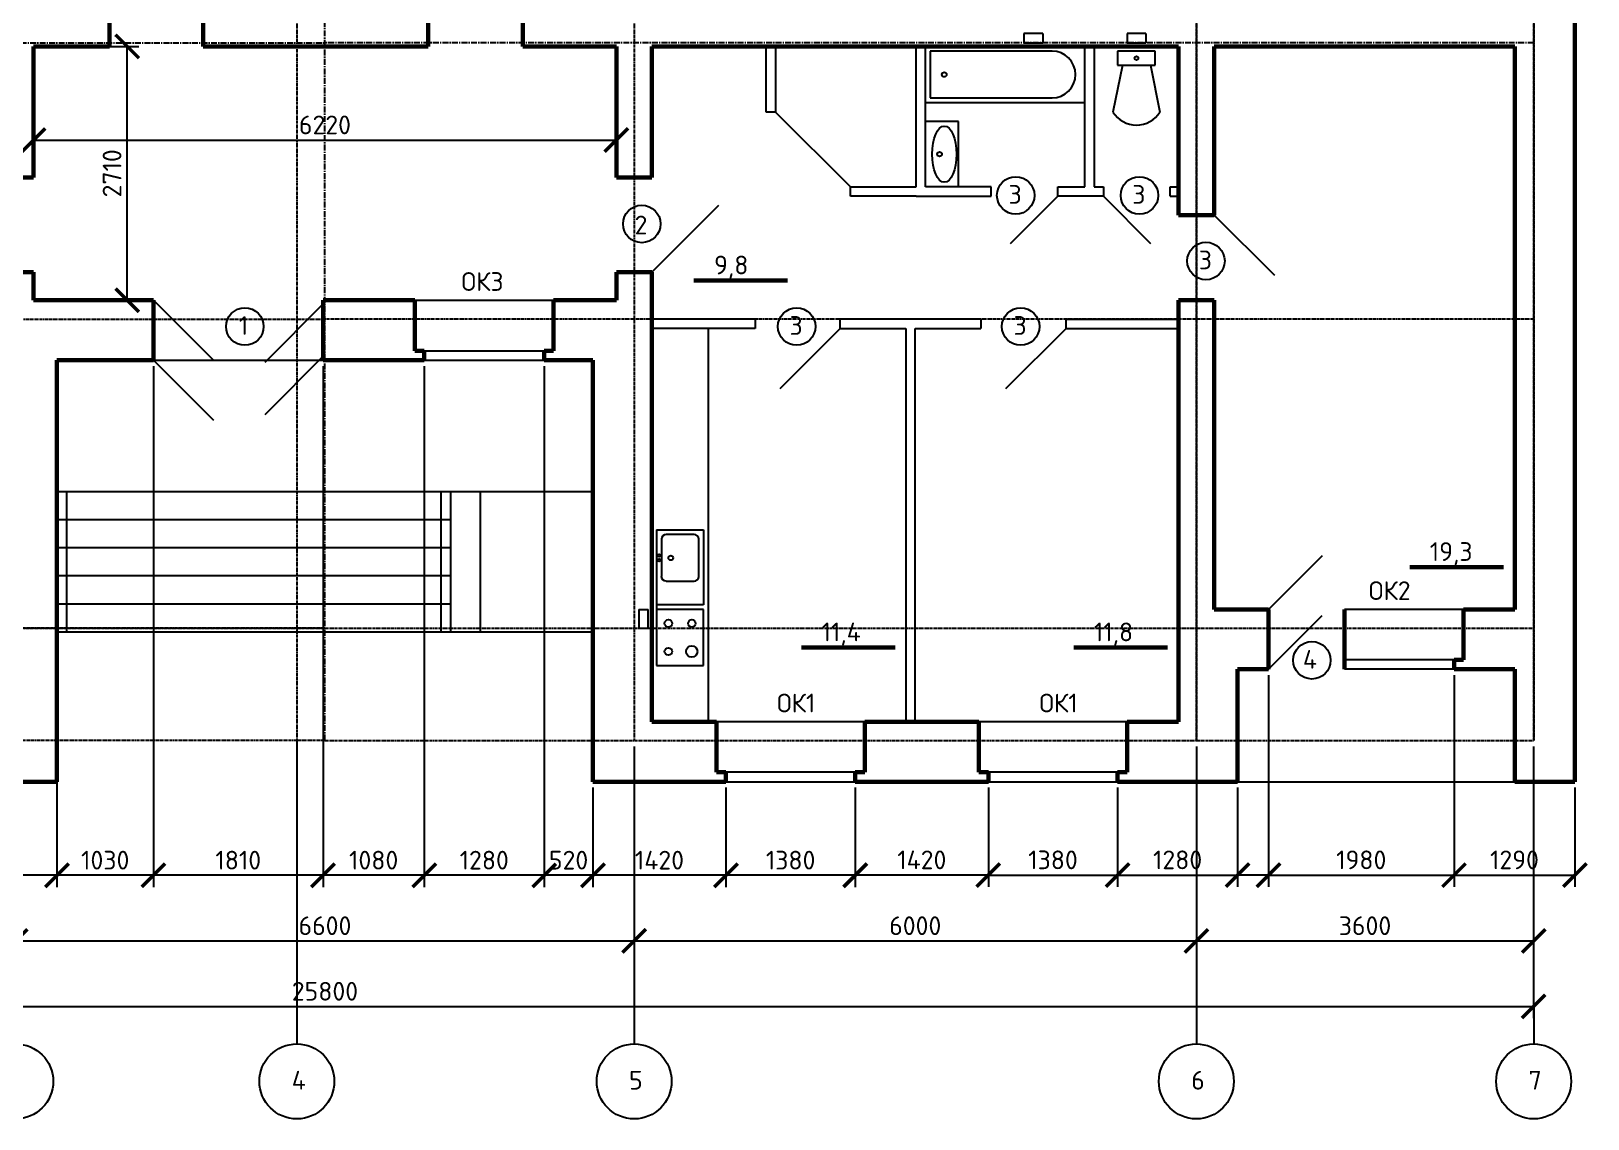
# Model space of a CAD drawing. Header units: millimetres. Extents: x -273369 to 399464, y -35443 to 194245.
# Drawn here: x 10514 to 27128, y 24613 to 36226 of the extents above; entities that cross this region are included whole.
import ezdxf

# ---------------------------------------------------------------- set-up
doc = ezdxf.new("R2010")
doc.units = ezdxf.units.MM
doc.linetypes.add('осевая', pattern=[50.8, 31.75, -6.35, 6.35, -6.35])
doc.linetypes.add('осеваяX2', pattern=[101.6, 63.5, -12.7, 12.7, -12.7])
doc.styles.add('Курс2', font='isocpeur.ttf', dxfattribs={"height": 2.5})
doc.dimstyles.new('Линейный', dxfattribs={"dimscale": 0, "dimtxt": 2, "dimasz": 2.5, "dimexe": 1.25, "dimexo": 0.625, "dimtad": 1, "dimtxsty": 'Курс2', "dimblk": 'ARCHTICK', "dimcen": 2.5, "dimadec": 0, "dimazin": 0, "dimtfac": 1, "dimtmove": 0, "dimatfit": 3, "dimldrblk": 'ARCHTICK', "dimfxl": 1, "dimarcsym": 0})

# ---------------------------------------------------------------- blocks, each defined once
blk = doc.blocks.new('_ArchTick')
at = {"color": 0, "linetype": 'ByBlock', "lineweight": 60, "const_width": 0.15}
blk.add_lwpolyline([(-0.5, -0.5), (0.5, 0.5)], dxfattribs=at)
blk = doc.blocks.new('*D80')
at = {"color": 0, "lineweight": -2, "transparency": 16777216}
for p, q in [((10603, 36063), (11665, 36063)), ((11540, 33353), (11540, 36063)), ((10603, 33353), (11665, 33353))]:
    blk.add_line(p, q, dxfattribs=at)
at = {"layer": 'Defpoints', "color": 0, "transparency": 16777216}
for p in [(10540, 36063), (11540, 36063), (10540, 33353)]:
    blk.add_point(p, dxfattribs=at)
at = {"color": 0, "lineweight": -2, "transparency": 16777216, "xscale": 250, "yscale": 250, "zscale": 250}
for p, rotation in [((11540, 36063), 90), ((11540, 33353), 270)]:
    blk.add_blockref('_ArchTick', p, dxfattribs=dict(at, rotation=rotation))
at = {"color": 0, "transparency": 16777216, "insert": (11378, 34708), "char_height": 200, "attachment_point": 5, "rotation": 90, "style": 'Курс2'}
blk.add_mtext('2710', dxfattribs=at)
blk = doc.blocks.new('*D84')
at = {"color": 0, "lineweight": -2, "transparency": 16777216}
for p, q in [((19310, 28150), (19310, 27090)), ((20730, 28150), (20730, 27090)), ((20730, 27215), (19310, 27215))]:
    blk.add_line(p, q, dxfattribs=at)
at = {"layer": 'Defpoints', "color": 0, "transparency": 16777216}
for p in [(19310, 28213), (20730, 28213), (19310, 27215)]:
    blk.add_point(p, dxfattribs=at)
at = {"color": 0, "lineweight": -2, "transparency": 16777216, "xscale": 250, "yscale": 250, "zscale": 250, "rotation": 180}
blk.add_blockref('_ArchTick', (19310, 27215), dxfattribs=at)
at = {"color": 0, "lineweight": -2, "transparency": 16777216, "xscale": 250, "yscale": 250, "zscale": 250}
blk.add_blockref('_ArchTick', (20730, 27215), dxfattribs=at)
at = {"color": 0, "transparency": 16777216, "insert": (20020, 27378), "char_height": 200, "attachment_point": 5, "style": 'Курс2'}
blk.add_mtext('1420', dxfattribs=at)
blk = doc.blocks.new('*D85')
at = {"color": 0, "lineweight": -2, "transparency": 16777216}
for p, q in [((20730, 28150), (20730, 27090)), ((22110, 28150), (22110, 27090)), ((20730, 27215), (22110, 27215))]:
    blk.add_line(p, q, dxfattribs=at)
at = {"layer": 'Defpoints', "color": 0, "transparency": 16777216}
for p in [(20730, 28213), (22110, 28213), (22110, 27215)]:
    blk.add_point(p, dxfattribs=at)
at = {"color": 0, "lineweight": -2, "transparency": 16777216, "xscale": 250, "yscale": 250, "zscale": 250, "rotation": 180}
blk.add_blockref('_ArchTick', (20730, 27215), dxfattribs=at)
at = {"color": 0, "lineweight": -2, "transparency": 16777216, "xscale": 250, "yscale": 250, "zscale": 250}
blk.add_blockref('_ArchTick', (22110, 27215), dxfattribs=at)
at = {"color": 0, "transparency": 16777216, "insert": (21420, 27378), "char_height": 200, "attachment_point": 5, "style": 'Курс2'}
blk.add_mtext('1380', dxfattribs=at)
blk = doc.blocks.new('*D86')
at = {"color": 0, "lineweight": -2, "transparency": 16777216}
for p, q in [((22110, 28150), (22110, 27090)), ((23390, 28150), (23390, 27090)), ((22110, 27215), (23390, 27215))]:
    blk.add_line(p, q, dxfattribs=at)
at = {"layer": 'Defpoints', "color": 0, "transparency": 16777216}
for p in [(22110, 28213), (23390, 28213), (23390, 27215)]:
    blk.add_point(p, dxfattribs=at)
at = {"color": 0, "lineweight": -2, "transparency": 16777216, "xscale": 250, "yscale": 250, "zscale": 250, "rotation": 180}
blk.add_blockref('_ArchTick', (22110, 27215), dxfattribs=at)
at = {"color": 0, "lineweight": -2, "transparency": 16777216, "xscale": 250, "yscale": 250, "zscale": 250}
blk.add_blockref('_ArchTick', (23390, 27215), dxfattribs=at)
at = {"color": 0, "transparency": 16777216, "insert": (22750, 27378), "char_height": 200, "attachment_point": 5, "style": 'Курс2'}
blk.add_mtext('1280', dxfattribs=at)
blk = doc.blocks.new('*D87')
at = {"color": 0, "lineweight": -2, "transparency": 16777216}
for p, q in [((23720, 29350), (23720, 27090)), ((25700, 29350), (25700, 27090)), ((23720, 27215), (25700, 27215))]:
    blk.add_line(p, q, dxfattribs=at)
at = {"layer": 'Defpoints', "color": 0, "transparency": 16777216}
for p in [(23720, 29413), (25700, 29413), (25700, 27215)]:
    blk.add_point(p, dxfattribs=at)
at = {"color": 0, "lineweight": -2, "transparency": 16777216, "xscale": 250, "yscale": 250, "zscale": 250, "rotation": 180}
blk.add_blockref('_ArchTick', (23720, 27215), dxfattribs=at)
at = {"color": 0, "lineweight": -2, "transparency": 16777216, "xscale": 250, "yscale": 250, "zscale": 250}
blk.add_blockref('_ArchTick', (25700, 27215), dxfattribs=at)
at = {"color": 0, "transparency": 16777216, "insert": (24710, 27378), "char_height": 200, "attachment_point": 5, "style": 'Курс2'}
blk.add_mtext('1980', dxfattribs=at)
blk = doc.blocks.new('*D88')
at = {"color": 0, "lineweight": -2, "transparency": 16777216}
for p, q in [((25700, 29350), (25700, 27090)), ((26990, 28150), (26990, 27090)), ((25700, 27215), (26990, 27215))]:
    blk.add_line(p, q, dxfattribs=at)
at = {"layer": 'Defpoints', "color": 0, "transparency": 16777216}
for p in [(25700, 29413), (26990, 28213), (26990, 27215)]:
    blk.add_point(p, dxfattribs=at)
at = {"color": 0, "lineweight": -2, "transparency": 16777216, "xscale": 250, "yscale": 250, "zscale": 250, "rotation": 180}
blk.add_blockref('_ArchTick', (25700, 27215), dxfattribs=at)
at = {"color": 0, "lineweight": -2, "transparency": 16777216, "xscale": 250, "yscale": 250, "zscale": 250}
blk.add_blockref('_ArchTick', (26990, 27215), dxfattribs=at)
at = {"color": 0, "transparency": 16777216, "insert": (26345, 27378), "char_height": 200, "attachment_point": 5, "style": 'Курс2'}
blk.add_mtext('1290', dxfattribs=at)
blk = doc.blocks.new('*D89')
at = {"color": 0, "lineweight": -2, "transparency": 16777216}
for p, q in [((17930, 28150), (17930, 27088)), ((19310, 28150), (19310, 27088)), ((19310, 27213), (17930, 27213))]:
    blk.add_line(p, q, dxfattribs=at)
at = {"layer": 'Defpoints', "color": 0, "transparency": 16777216}
for p in [(17930, 28213), (19310, 28213), (17930, 27213)]:
    blk.add_point(p, dxfattribs=at)
at = {"color": 0, "lineweight": -2, "transparency": 16777216, "xscale": 250, "yscale": 250, "zscale": 250, "rotation": 180}
blk.add_blockref('_ArchTick', (17930, 27213), dxfattribs=at)
at = {"color": 0, "lineweight": -2, "transparency": 16777216, "xscale": 250, "yscale": 250, "zscale": 250}
blk.add_blockref('_ArchTick', (19310, 27213), dxfattribs=at)
at = {"color": 0, "transparency": 16777216, "insert": (18620, 27375), "char_height": 200, "attachment_point": 5, "style": 'Курс2'}
blk.add_mtext('1380', dxfattribs=at)
blk = doc.blocks.new('*D90')
at = {"color": 0, "lineweight": -2, "transparency": 16777216}
for p, q in [((16510, 28150), (16510, 27088)), ((17930, 28150), (17930, 27088)), ((17930, 27213), (16510, 27213))]:
    blk.add_line(p, q, dxfattribs=at)
at = {"layer": 'Defpoints', "color": 0, "transparency": 16777216}
for p in [(16510, 28213), (17930, 28213), (16510, 27213)]:
    blk.add_point(p, dxfattribs=at)
at = {"color": 0, "lineweight": -2, "transparency": 16777216, "xscale": 250, "yscale": 250, "zscale": 250, "rotation": 180}
blk.add_blockref('_ArchTick', (16510, 27213), dxfattribs=at)
at = {"color": 0, "lineweight": -2, "transparency": 16777216, "xscale": 250, "yscale": 250, "zscale": 250}
blk.add_blockref('_ArchTick', (17930, 27213), dxfattribs=at)
at = {"color": 0, "transparency": 16777216, "insert": (17220, 27375), "char_height": 200, "attachment_point": 5, "style": 'Курс2'}
blk.add_mtext('1420', dxfattribs=at)
blk = doc.blocks.new('*D91')
at = {"color": 0, "lineweight": -2, "transparency": 16777216}
for p, q in [((15990, 32650), (15990, 27088)), ((16510, 28150), (16510, 27088)), ((16510, 27213), (15990, 27213))]:
    blk.add_line(p, q, dxfattribs=at)
at = {"layer": 'Defpoints', "color": 0, "transparency": 16777216}
for p in [(15990, 32713), (16510, 28213), (15990, 27213)]:
    blk.add_point(p, dxfattribs=at)
at = {"color": 0, "lineweight": -2, "transparency": 16777216, "xscale": 250, "yscale": 250, "zscale": 250, "rotation": 180}
blk.add_blockref('_ArchTick', (15990, 27213), dxfattribs=at)
at = {"color": 0, "lineweight": -2, "transparency": 16777216, "xscale": 250, "yscale": 250, "zscale": 250}
blk.add_blockref('_ArchTick', (16510, 27213), dxfattribs=at)
at = {"color": 0, "transparency": 16777216, "insert": (16250, 27375), "char_height": 200, "attachment_point": 5, "style": 'Курс2'}
blk.add_mtext('520', dxfattribs=at)
blk = doc.blocks.new('*D92')
at = {"color": 0, "lineweight": -2, "transparency": 16777216}
for p, q in [((14710, 32650), (14710, 27088)), ((15990, 32650), (15990, 27088)), ((15990, 27213), (14710, 27213))]:
    blk.add_line(p, q, dxfattribs=at)
at = {"layer": 'Defpoints', "color": 0, "transparency": 16777216}
for p in [(14710, 32713), (15990, 32713), (14710, 27213)]:
    blk.add_point(p, dxfattribs=at)
at = {"color": 0, "lineweight": -2, "transparency": 16777216, "xscale": 250, "yscale": 250, "zscale": 250, "rotation": 180}
blk.add_blockref('_ArchTick', (14710, 27213), dxfattribs=at)
at = {"color": 0, "lineweight": -2, "transparency": 16777216, "xscale": 250, "yscale": 250, "zscale": 250}
blk.add_blockref('_ArchTick', (15990, 27213), dxfattribs=at)
at = {"color": 0, "transparency": 16777216, "insert": (15350, 27375), "char_height": 200, "attachment_point": 5, "style": 'Курс2'}
blk.add_mtext('1280', dxfattribs=at)
blk = doc.blocks.new('*D93')
at = {"color": 0, "lineweight": -2, "transparency": 16777216}
for p, q in [((13630, 32650), (13630, 27088)), ((14710, 32650), (14710, 27088)), ((14710, 27213), (13630, 27213))]:
    blk.add_line(p, q, dxfattribs=at)
at = {"layer": 'Defpoints', "color": 0, "transparency": 16777216}
for p in [(13630, 32713), (14710, 32713), (13630, 27213)]:
    blk.add_point(p, dxfattribs=at)
at = {"color": 0, "lineweight": -2, "transparency": 16777216, "xscale": 250, "yscale": 250, "zscale": 250, "rotation": 180}
blk.add_blockref('_ArchTick', (13630, 27213), dxfattribs=at)
at = {"color": 0, "lineweight": -2, "transparency": 16777216, "xscale": 250, "yscale": 250, "zscale": 250}
blk.add_blockref('_ArchTick', (14710, 27213), dxfattribs=at)
at = {"color": 0, "transparency": 16777216, "insert": (14170, 27375), "char_height": 200, "attachment_point": 5, "style": 'Курс2'}
blk.add_mtext('1080', dxfattribs=at)
blk = doc.blocks.new('*D94')
at = {"color": 0, "lineweight": -2, "transparency": 16777216}
for p, q in [((11820, 32650), (11820, 27088)), ((13630, 32650), (13630, 27088)), ((13630, 27213), (11820, 27213))]:
    blk.add_line(p, q, dxfattribs=at)
at = {"layer": 'Defpoints', "color": 0, "transparency": 16777216}
for p in [(11820, 32713), (13630, 32713), (11820, 27213)]:
    blk.add_point(p, dxfattribs=at)
at = {"color": 0, "lineweight": -2, "transparency": 16777216, "xscale": 250, "yscale": 250, "zscale": 250, "rotation": 180}
blk.add_blockref('_ArchTick', (11820, 27213), dxfattribs=at)
at = {"color": 0, "lineweight": -2, "transparency": 16777216, "xscale": 250, "yscale": 250, "zscale": 250}
blk.add_blockref('_ArchTick', (13630, 27213), dxfattribs=at)
at = {"color": 0, "transparency": 16777216, "insert": (12725, 27375), "char_height": 200, "attachment_point": 5, "style": 'Курс2'}
blk.add_mtext('1810', dxfattribs=at)
blk = doc.blocks.new('*D95')
at = {"color": 0, "lineweight": -2, "transparency": 16777216}
for p, q in [((10790, 32650), (10790, 27088)), ((11820, 32650), (11820, 27088)), ((11820, 27213), (10790, 27213))]:
    blk.add_line(p, q, dxfattribs=at)
at = {"layer": 'Defpoints', "color": 0, "transparency": 16777216}
for p in [(10790, 32713), (11820, 32713), (10790, 27213)]:
    blk.add_point(p, dxfattribs=at)
at = {"color": 0, "lineweight": -2, "transparency": 16777216, "xscale": 250, "yscale": 250, "zscale": 250, "rotation": 180}
blk.add_blockref('_ArchTick', (10790, 27213), dxfattribs=at)
at = {"color": 0, "lineweight": -2, "transparency": 16777216, "xscale": 250, "yscale": 250, "zscale": 250}
blk.add_blockref('_ArchTick', (11820, 27213), dxfattribs=at)
at = {"color": 0, "transparency": 16777216, "insert": (11305, 27375), "char_height": 200, "attachment_point": 5, "style": 'Курс2'}
blk.add_mtext('1030', dxfattribs=at)
blk = doc.blocks.new('*D96')
at = {"color": 0, "lineweight": -2, "transparency": 16777216}
for p, q in [((10790, 32650), (10790, 27088)), ((9370, 28150), (9370, 27088)), ((10790, 27213), (9370, 27213))]:
    blk.add_line(p, q, dxfattribs=at)
at = {"layer": 'Defpoints', "color": 0, "transparency": 16777216}
for p in [(10790, 32713), (9370, 28213), (9370, 27213)]:
    blk.add_point(p, dxfattribs=at)
at = {"color": 0, "lineweight": -2, "transparency": 16777216, "xscale": 250, "yscale": 250, "zscale": 250, "rotation": 180}
blk.add_blockref('_ArchTick', (9370, 27213), dxfattribs=at)
at = {"color": 0, "lineweight": -2, "transparency": 16777216, "xscale": 250, "yscale": 250, "zscale": 250}
blk.add_blockref('_ArchTick', (10790, 27213), dxfattribs=at)
at = {"color": 0, "transparency": 16777216, "insert": (10080, 27375), "char_height": 200, "attachment_point": 5, "style": 'Курс2'}
blk.add_mtext('1420', dxfattribs=at)
blk = doc.blocks.new('*D105')
at = {"color": 0, "lineweight": -2, "transparency": 16777216}
for p, q in [((10350, 28590), (10350, 26388)), ((16950, 28590), (16950, 26388)), ((10350, 26513), (16950, 26513))]:
    blk.add_line(p, q, dxfattribs=at)
at = {"layer": 'Defpoints', "color": 0, "transparency": 16777216}
for p in [(10350, 28653), (16950, 28653), (16950, 26513)]:
    blk.add_point(p, dxfattribs=at)
at = {"color": 0, "lineweight": -2, "transparency": 16777216, "xscale": 250, "yscale": 250, "zscale": 250, "rotation": 180}
blk.add_blockref('_ArchTick', (10350, 26513), dxfattribs=at)
at = {"color": 0, "lineweight": -2, "transparency": 16777216, "xscale": 250, "yscale": 250, "zscale": 250}
blk.add_blockref('_ArchTick', (16950, 26513), dxfattribs=at)
at = {"color": 0, "transparency": 16777216, "insert": (13650, 26675), "char_height": 200, "attachment_point": 5, "style": 'Курс2'}
blk.add_mtext('6600', dxfattribs=at)
blk = doc.blocks.new('*D106')
at = {"color": 0, "lineweight": -2, "transparency": 16777216}
for p, q in [((16950, 28590), (16950, 26388)), ((22950, 28590), (22950, 26388)), ((16950, 26513), (22950, 26513))]:
    blk.add_line(p, q, dxfattribs=at)
at = {"layer": 'Defpoints', "color": 0, "transparency": 16777216}
for p in [(16950, 28653), (22950, 28653), (22950, 26513)]:
    blk.add_point(p, dxfattribs=at)
at = {"color": 0, "lineweight": -2, "transparency": 16777216, "xscale": 250, "yscale": 250, "zscale": 250, "rotation": 180}
blk.add_blockref('_ArchTick', (16950, 26513), dxfattribs=at)
at = {"color": 0, "lineweight": -2, "transparency": 16777216, "xscale": 250, "yscale": 250, "zscale": 250}
blk.add_blockref('_ArchTick', (22950, 26513), dxfattribs=at)
at = {"color": 0, "transparency": 16777216, "insert": (19950, 26675), "char_height": 200, "attachment_point": 5, "style": 'Курс2'}
blk.add_mtext('6000', dxfattribs=at)
blk = doc.blocks.new('*D107')
at = {"color": 0, "lineweight": -2, "transparency": 16777216}
for p, q in [((22950, 28590), (22950, 26388)), ((26550, 28590), (26550, 26388)), ((22950, 26513), (26550, 26513))]:
    blk.add_line(p, q, dxfattribs=at)
at = {"layer": 'Defpoints', "color": 0, "transparency": 16777216}
for p in [(22950, 28653), (26550, 28653), (26550, 26513)]:
    blk.add_point(p, dxfattribs=at)
at = {"color": 0, "lineweight": -2, "transparency": 16777216, "xscale": 250, "yscale": 250, "zscale": 250, "rotation": 180}
blk.add_blockref('_ArchTick', (22950, 26513), dxfattribs=at)
at = {"color": 0, "lineweight": -2, "transparency": 16777216, "xscale": 250, "yscale": 250, "zscale": 250}
blk.add_blockref('_ArchTick', (26550, 26513), dxfattribs=at)
at = {"color": 0, "transparency": 16777216, "insert": (24750, 26675), "char_height": 200, "attachment_point": 5, "style": 'Курс2'}
blk.add_mtext('3600', dxfattribs=at)
blk = doc.blocks.new('*D108')
at = {"color": 0, "lineweight": -2, "transparency": 16777216}
for p, q in [((750, 28590), (750, 25688)), ((26550, 28590), (26550, 25688)), ((750, 25813), (26550, 25813))]:
    blk.add_line(p, q, dxfattribs=at)
at = {"layer": 'Defpoints', "color": 0, "transparency": 16777216}
for p in [(750, 28653), (26550, 28653), (26550, 25813)]:
    blk.add_point(p, dxfattribs=at)
at = {"color": 0, "lineweight": -2, "transparency": 16777216, "xscale": 250, "yscale": 250, "zscale": 250, "rotation": 180}
blk.add_blockref('_ArchTick', (750, 25813), dxfattribs=at)
at = {"color": 0, "lineweight": -2, "transparency": 16777216, "xscale": 250, "yscale": 250, "zscale": 250}
blk.add_blockref('_ArchTick', (26550, 25813), dxfattribs=at)
at = {"color": 0, "transparency": 16777216, "insert": (13650, 25975), "char_height": 200, "attachment_point": 5, "style": 'Курс2'}
blk.add_mtext('25800', dxfattribs=at)
blk = doc.blocks.new('*D116')
at = {"color": 0, "lineweight": -2, "transparency": 16777216}
for p, q in [((10540, 36000), (10540, 34938)), ((16760, 36000), (16760, 34938)), ((10540, 35063), (16760, 35063))]:
    blk.add_line(p, q, dxfattribs=at)
at = {"layer": 'Defpoints', "color": 0, "transparency": 16777216}
for p in [(10540, 36063), (16760, 36063), (16760, 35063)]:
    blk.add_point(p, dxfattribs=at)
at = {"color": 0, "lineweight": -2, "transparency": 16777216, "xscale": 250, "yscale": 250, "zscale": 250, "rotation": 180}
blk.add_blockref('_ArchTick', (10540, 35063), dxfattribs=at)
at = {"color": 0, "lineweight": -2, "transparency": 16777216, "xscale": 250, "yscale": 250, "zscale": 250}
blk.add_blockref('_ArchTick', (16760, 35063), dxfattribs=at)
at = {"color": 0, "transparency": 16777216, "insert": (13650, 35225), "char_height": 200, "attachment_point": 5, "style": 'Курс2'}
blk.add_mtext('6220', dxfattribs=at)

msp = doc.modelspace()

# ---------------------------------------------------------------- linework, layer by layer
at = {"lineweight": 60}
for p, q in [((26990.178, 43992.601), (26990.178, 28212.601)), ((11350.178, 36442.601), (11350.178, 36062.601)), ((12350.178, 36442.601), (12350.178, 36062.601)), ((14750.178, 36442.601), (14750.178, 36062.601)), ((15760.178, 36442.601), (15760.178, 36062.601)), ((10540.178, 36062.601), (11350.178, 36062.601)), ((10540.178, 34662.601), (10540.178, 36062.601)), ((14750.178, 36062.601), (12350.178, 36062.601)), ((15760.178, 36062.601), (16760.178, 36062.601)), ((16760.178, 34662.601), (16760.178, 36062.601)), ((22760.178, 36062.601), (17140.178, 36062.601)), ((17140.178, 34662.601), (17140.178, 36062.601)), ((22760.178, 36062.601), (22760.178, 34262.601)), ((23140.178, 36062.601), (23140.178, 34262.601)), ((26350.178, 36062.601), (23140.178, 36062.601)), ((26350.178, 36062.601), (26350.178, 30052.601)), ((10160.178, 34662.601), (10540.178, 34662.601)), ((17140.178, 34662.601), (16760.178, 34662.601)), ((22760.178, 34262.601), (23140.178, 34262.601)), ((10540.178, 33652.601), (10160.178, 33652.601)), ((10540.178, 33352.601), (10540.178, 33652.601)), ((16760.178, 33352.601), (16760.178, 33652.601)), ((16760.178, 33652.601), (17140.178, 33652.601)), ((17140.178, 33652.601), (17140.178, 28852.601)), ((17588.124, 33563.42), (18588.124, 33563.42)), ((11820.178, 33352.601), (10540.178, 33352.601)), ((11820.178, 32712.601), (11820.178, 33352.601)), ((13630.178, 32712.601), (13630.178, 33352.601)), ((13630.178, 33352.601), (14610.178, 33352.601)), ((14610.178, 33352.601), (14610.178, 32812.601)), ((16090.178, 32812.601), (16090.178, 33352.601)), ((16090.178, 33352.601), (16760.178, 33352.601)), ((22760.178, 33352.601), (22760.178, 28852.601)), ((22760.178, 33352.601), (23140.178, 33352.601)), ((23140.178, 33352.601), (23140.178, 30052.601)), ((14610.178, 32812.601), (14710.178, 32812.601)), ((14710.178, 32812.601), (14710.178, 32712.601)), ((15990.178, 32712.601), (15990.178, 32812.601)), ((15990.178, 32812.601), (16090.178, 32812.601)), ((10790.178, 32712.601), (10790.178, 28212.601)), ((10790.178, 32712.601), (11820.178, 32712.601)), ((14710.178, 32712.601), (13630.178, 32712.601)), ((15990.178, 32712.601), (16510.178, 32712.601)), ((16510.178, 32712.601), (16510.178, 28212.601)), ((25226.901, 30503.73), (26226.901, 30503.73)), ((23720.178, 30052.601), (23140.178, 30052.601)), ((23720.178, 29412.601), (23720.178, 30052.601)), ((24530.178, 29412.601), (24530.178, 30052.601)), ((26350.178, 30052.601), (25800.178, 30052.601)), ((25800.178, 29512.601), (25800.178, 30052.601)), ((18735.505, 29645.922), (19735.505, 29645.922)), ((21641.457, 29645.922), (22641.457, 29645.922)), ((23390.178, 28212.601), (23390.178, 29412.601)), ((23720.178, 29412.601), (23390.178, 29412.601)), ((25700.178, 29412.601), (25700.178, 29512.601)), ((25700.178, 29512.601), (25800.178, 29512.601)), ((26350.178, 29412.601), (25700.178, 29412.601)), ((26350.178, 28212.601), (26350.178, 29412.601)), ((17830.178, 28852.601), (17140.178, 28852.601)), ((17830.178, 28312.601), (17830.178, 28852.601)), ((20630.178, 28852.601), (19410.178, 28852.601)), ((19410.178, 28852.601), (19410.178, 28312.601)), ((20630.178, 28312.601), (20630.178, 28852.601)), ((22210.178, 28312.601), (22210.178, 28852.601)), ((22210.178, 28852.601), (22760.178, 28852.601)), ((17930.178, 28312.601), (17830.178, 28312.601)), ((17930.178, 28212.601), (17930.178, 28312.601)), ((19410.178, 28312.601), (19310.178, 28312.601)), ((19310.178, 28312.601), (19310.178, 28212.601)), ((20730.178, 28312.601), (20630.178, 28312.601)), ((20730.178, 28212.601), (20730.178, 28312.601)), ((22110.178, 28212.601), (22110.178, 28312.601)), ((22110.178, 28312.601), (22210.178, 28312.601)), ((10790.178, 28212.601), (9370.178, 28212.601)), ((16510.178, 28212.601), (17930.178, 28212.601)), ((19310.178, 28212.601), (20730.178, 28212.601)), ((23390.178, 28212.601), (22110.178, 28212.601)), ((26990.178, 28212.601), (26350.178, 28212.601)), ((26990.178, 28212.601), (26350.178, 28212.601))]:
    msp.add_line(p, q, dxfattribs=at)
at = {"color": 116, "linetype": 'осевая', "true_color": 0x136734}
for p, q in [((13350.178, 43552.601), (13350.178, 28652.601)), ((16950.178, 43552.601), (16950.178, 28652.601)), ((16950.178, 43552.601), (16950.178, 28652.601)), ((22950.178, 43552.601), (22950.178, 28652.601)), ((22950.178, 28652.601), (22950.178, 43552.601)), ((26550.178, 43552.601), (26550.178, 28652.601)), ((26550.178, 28652.601), (26550.178, 43552.601))]:
    msp.add_line(p, q, dxfattribs=at)
at = {"color": 242, "linetype": 'осеваяX2', "true_color": 0xcd2027}
for p, q in [((13650.178, 28652.601), (13650.178, 43552.601)), ((750.178, 36102.601), (13650.178, 36102.601)), ((26550.178, 36102.601), (13650.178, 36102.601))]:
    msp.add_line(p, q, dxfattribs=at)
for p, q in [((18360.178, 35362.601), (18360.178, 36062.601)), ((18460.178, 36062.601), (18460.178, 35362.601)), ((19960.178, 34562.601), (19960.178, 36062.601)), ((20060.178, 34562.601), (20060.178, 36062.601)), ((21310.178, 36202.601), (21110.178, 36202.601)), ((21110.178, 36202.601), (21110.178, 36102.601)), ((21110.178, 36102.601), (21310.178, 36102.601)), ((21310.178, 36202.601), (21310.178, 36102.601)), ((21760.178, 34562.601), (21760.178, 36062.601)), ((21860.178, 36062.601), (21860.178, 34562.601)), ((22410.178, 36202.601), (22210.178, 36202.601)), ((22210.178, 36202.601), (22210.178, 36102.601)), ((22210.178, 36102.601), (22410.178, 36102.601)), ((22410.178, 36202.601), (22410.178, 36102.601)), ((20110.178, 36012.601), (20110.178, 35512.601)), ((21410.178, 36012.601), (20110.178, 36012.601)), ((22510.178, 36012.601), (22110.178, 36012.601)), ((22110.178, 36012.601), (22110.178, 35862.601)), ((22510.178, 35862.601), (22510.178, 36012.601)), ((22160.178, 35862.601), (22060.178, 35362.601)), ((22110.178, 35862.601), (22510.178, 35862.601)), ((22460.178, 35862.601), (22560.178, 35362.601)), ((20060.178, 35462.601), (21760.178, 35462.601)), ((20110.178, 35512.601), (21410.178, 35512.601)), ((18460.178, 35362.601), (18360.178, 35362.601)), ((18460.178, 35362.601), (19260.178, 34562.601)), ((20410.178, 35262.601), (20060.178, 35262.601)), ((20410.178, 34562.601), (20410.178, 35262.601)), ((19260.178, 34462.601), (19260.178, 34562.601)), ((19260.178, 34562.601), (19960.178, 34562.601)), ((20760.178, 34562.601), (20060.178, 34562.601)), ((20760.178, 34462.601), (20760.178, 34562.601)), ((21470.178, 34462.601), (21470.178, 34562.601)), ((21470.178, 34562.601), (21760.178, 34562.601)), ((21860.178, 34562.601), (21960.178, 34562.601)), ((21960.178, 34562.601), (21960.178, 34462.601)), ((22670.178, 34462.601), (22670.178, 34562.601)), ((22670.178, 34562.601), (22760.178, 34562.601)), ((19960.178, 34462.601), (19260.178, 34462.601)), ((19960.178, 34462.601), (20760.178, 34462.601)), ((20968.132, 33960.555), (21470.178, 34462.601)), ((21960.178, 34462.601), (21470.178, 34462.601)), ((21960.178, 34462.601), (22462.224, 33960.555)), ((22670.178, 34462.601), (22760.178, 34462.601)), ((17140.178, 33652.601), (17854.356, 34366.779)), ((23140.178, 34262.601), (23783.645, 33619.134)), ((11820.178, 33352.601), (12460.11, 32712.67)), ((13010.246, 32692.67), (13650.178, 33332.601)), ((14610.178, 33352.601), (16090.178, 33352.601)), ((18240.178, 33152.601), (17140.178, 33152.601)), ((18240.178, 33152.601), (18240.178, 33052.601)), ((19950.178, 33152.601), (19150.178, 33152.601)), ((19150.178, 33052.601), (19150.178, 33152.601)), ((20650.178, 33152.601), (19950.178, 33152.601)), ((20650.178, 33152.601), (20650.178, 33052.601)), ((21560.178, 33152.601), (22760.178, 33152.601)), ((21560.178, 33052.601), (21560.178, 33152.601)), ((18240.178, 33052.601), (17140.178, 33052.601)), ((17740.178, 33052.601), (17740.178, 28852.601)), ((18506.711, 32409.134), (19150.178, 33052.601)), ((19150.178, 33052.601), (19850.178, 33052.601)), ((19850.178, 33052.601), (19850.178, 28852.601)), ((19950.178, 28852.601), (19950.178, 33052.601)), ((19950.178, 33052.601), (20650.178, 33052.601)), ((20916.711, 32409.134), (21560.178, 33052.601)), ((21560.178, 33052.601), (22760.178, 33052.601)), ((13010.246, 32132.67), (13650.178, 32772.601)), ((14710.178, 32812.601), (15990.178, 32812.601)), ((10790.178, 32712.601), (14990.178, 32712.601)), ((11820.178, 32712.601), (12460.11, 32072.67)), ((14710.178, 32712.601), (15990.178, 32712.601)), ((10790.178, 31312.601), (16510.178, 31312.601)), ((10790.178, 31312.601), (14990.178, 31312.601)), ((10890.178, 31312.601), (10890.178, 29812.601)), ((14890.178, 29812.601), (14890.178, 31312.601)), ((14990.178, 31312.601), (14990.178, 29812.601)), ((15310.178, 29812.601), (15310.178, 31312.601)), ((10790.178, 31012.601), (14990.178, 31012.601)), ((17190.178, 30902.601), (17690.178, 30902.601)), ((17190.178, 30902.601), (17340.178, 30902.601)), ((17190.178, 30902.601), (17190.178, 30052.601)), ((17690.178, 30902.601), (17690.178, 30102.601)), ((17240.178, 30802.601), (17240.178, 30402.601)), ((17590.178, 30852.601), (17290.178, 30852.601)), ((17640.178, 30402.601), (17640.178, 30802.601)), ((10790.178, 30712.601), (14990.178, 30712.601)), ((24292.934, 30625.358), (23720.178, 30052.601)), ((10790.178, 30412.601), (14990.178, 30412.601)), ((17290.178, 30352.601), (17590.178, 30352.601)), ((10790.178, 30112.601), (14990.178, 30112.601)), ((17690.178, 30102.601), (17190.178, 30102.601)), ((17000.178, 30052.601), (17000.178, 29852.601)), ((17000.178, 30052.601), (17100.178, 30052.601)), ((17100.178, 29852.601), (17100.178, 30052.601)), ((17690.178, 30052.601), (17190.178, 30052.601)), ((17190.178, 30052.601), (17190.178, 29452.601)), ((17690.178, 29452.601), (17690.178, 30052.601)), ((23720.178, 29412.601), (24292.934, 29985.358)), ((25800.178, 30052.601), (24530.178, 30052.601)), ((10790.178, 29812.601), (16510.178, 29812.601)), ((17000.178, 29852.601), (17100.178, 29852.601)), ((17190.178, 29452.601), (17690.178, 29452.601)), ((25700.178, 29512.601), (24530.178, 29512.601)), ((25700.178, 29412.601), (24530.178, 29412.601)), ((19410.178, 28852.601), (17830.178, 28852.601)), ((22210.178, 28852.601), (20630.178, 28852.601)), ((13350.178, 28652.601), (13350.178, 25412.601)), ((19310.178, 28312.601), (17930.178, 28312.601)), ((22110.178, 28312.601), (20730.178, 28312.601)), ((17930.178, 28212.601), (19310.178, 28212.601)), ((20730.178, 28212.601), (22110.178, 28212.601)), ((23390.178, 28212.601), (26350.178, 28212.601)), ((23720.178, 27215.334), (23390.178, 27215.334)), ((16950.178, 26512.601), (16950.178, 25412.601)), ((22950.178, 26512.601), (22950.178, 25412.601)), ((26550.178, 25812.601), (26550.178, 25412.601))]:
    msp.add_line(p, q)
at = {"color": 217, "linetype": 'осевая', "true_color": 0x93278f}
for p, q in [((750.178, 33152.601), (13650.178, 33152.601)), ((26550.178, 33152.601), (13650.178, 33152.601)), ((13650.178, 29852.601), (750.178, 29852.601)), ((750.178, 29852.601), (13650.178, 29852.601)), ((13650.178, 29852.601), (26550.178, 29852.601)), ((13650.178, 28652.601), (750.178, 28652.601)), ((13650.178, 28652.601), (26550.178, 28652.601))]:
    msp.add_line(p, q, dxfattribs=at)
for centre, radius in [((22310.178, 35937.601), 20), ((20260.178, 35762.601), 25), ((20210.178, 34912.601), 25), ((21022.276, 34472.154), 200), ((22342.502, 34472.154), 200), ((17031.285, 34167.495), 200), ((23052.541, 33772.154), 200), ((12795.312, 33072.154), 200), ((18684.63, 33072.154), 200), ((21074.763, 33072.154), 200), ((17215.178, 30627.601), 15), ((17215.178, 30577.601), 15), ((17340.178, 30602.601), 25), ((17315.178, 29902.601), 40), ((17565.178, 29902.601), 40), ((17315.178, 29602.601), 40), ((17565.178, 29602.601), 60), ((24183.178, 29508.814), 200), ((10350.178, 25012.601), 400), ((13350.178, 25012.601), 400), ((16950.178, 25012.601), 400), ((22950.178, 25012.601), 400), ((26550.178, 25012.601), 400)]:
    msp.add_circle(centre, radius)
for centre, radius, start, end in [((21410.178, 35762.601), 250, 270, 90), ((22310.178, 35518.424), 294.586, 211.9349473, 328.0650527)]:
    msp.add_arc(centre, radius, start, end)
msp.add_ellipse((20260.178, 34912.601), major_axis=(0, -300), ratio=0.433333333, start_param=-1.570796327, end_param=4.71238898)
for points in [[(17290.178, 30852.601), (17266.608, 30852.601), (17240.178, 30826.171), (17240.178, 30802.601)], [(17640.178, 30802.601), (17640.178, 30826.171), (17613.748, 30852.601), (17590.178, 30852.601)], [(17290.178, 30352.601), (17266.608, 30352.601), (17240.178, 30379.031), (17240.178, 30402.601)], [(17590.178, 30352.601), (17613.748, 30352.601), (17640.178, 30379.031), (17640.178, 30402.601)]]:
    msp.add_open_spline(points, degree=3)

# ---------------------------------------------------------------- texts
at = {"style": 'Курс2'}
for s, p in [('3', (20945.985, 34383.021)), ('3', (22266.211, 34383.021)), ('2', (16954.994, 34056.627)), ('9,8', (17802.675, 33629.269)), ('3', (22976.25, 33683.021)), ('1', (12731.603, 32983.021)), ('3', (18608.339, 32983.021)), ('3', (20998.471, 32983.021)), ('19,3', (25441.452, 30569.579)), ('ОК2', (24790.178, 30152.601)), ('11,4', (18950.056, 29711.771)), ('11,8', (21856.008, 29711.771)), ('4', (24086.887, 29419.681)), ('ОК1', (18473.938, 28952.601)), ('ОК1', (21273.938, 28952.601)), ('4', (13295.593, 24925.324)), ('5', (16895.593, 24925.324)), ('6', (22895.593, 24925.324)), ('7', (26495.593, 24925.324))]:
    msp.add_text(s, height=200, dxfattribs=at).set_placement(p)
msp.add_text('ОК3', height=200, rotation=360, dxfattribs=at).set_placement((15106.417, 33452.601))

# ---------------------------------------------------------------- dimensions: what is measured, and where the dimension line sits
for base, p1, p2, picture, middle in [((16760.178, 35062.601), (10540.178, 36062.601), (16760.178, 36062.601), '*D116', (13650.178, 35225.101)), ((9370.178, 27212.601), (10790.178, 32712.601), (9370.178, 28212.601), '*D96', (10080.178, 27375.101)), ((10790.178, 27212.601), (11820.178, 32712.601), (10790.178, 32712.601), '*D95', (11305.178, 27375.101)), ((11820.178, 27212.601), (13630.178, 32712.601), (11820.178, 32712.601), '*D94', (12725.178, 27375.101)), ((13630.178, 27212.601), (14710.178, 32712.601), (13630.178, 32712.601), '*D93', (14170.178, 27375.101)), ((14710.178, 27212.601), (15990.178, 32712.601), (14710.178, 32712.601), '*D92', (15350.178, 27375.101)), ((15990.178, 27212.601), (16510.178, 28212.601), (15990.178, 32712.601), '*D91', (16250.178, 27375.101)), ((25700.178, 27215.334), (23720.178, 29412.601), (25700.178, 29412.601), '*D87', (24710.178, 27377.834)), ((26990.178, 27215.334), (25700.178, 29412.601), (26990.178, 28212.601), '*D88', (26345.178, 27377.834)), ((26550.178, 25812.601), (750.178, 28652.601), (26550.178, 28652.601), '*D108', (13650.178, 25975.101)), ((16950.178, 26512.601), (10350.178, 28652.601), (16950.178, 28652.601), '*D105', (13650.178, 26675.101)), ((22950.178, 26512.601), (16950.178, 28652.601), (22950.178, 28652.601), '*D106', (19950.178, 26675.101)), ((26550.178, 26512.601), (22950.178, 28652.601), (26550.178, 28652.601), '*D107', (24750.178, 26675.101)), ((16510.178, 27212.601), (17930.178, 28212.601), (16510.178, 28212.601), '*D90', (17220.178, 27375.101)), ((17930.178, 27212.601), (19310.178, 28212.601), (17930.178, 28212.601), '*D89', (18620.178, 27375.101)), ((19310.178, 27215.334), (20730.178, 28212.601), (19310.178, 28212.601), '*D84', (20020.178, 27377.834)), ((22110.178, 27215.334), (20730.178, 28212.601), (22110.178, 28212.601), '*D85', (21420.178, 27377.834)), ((23390.178, 27215.334), (22110.178, 28212.601), (23390.178, 28212.601), '*D86', (22750.178, 27377.834))]:
    dim = msp.add_linear_dim(base=base, p1=p1, p2=p2, dimstyle='Линейный')
    dim.commit()
    dim.dimension.update_dxf_attribs({"geometry": picture, "text_midpoint": middle})
dim = msp.add_linear_dim(base=(11540.178, 36062.601), p1=(10540.178, 33352.601), p2=(10540.178, 36062.601), angle=90, dimstyle='Линейный')
dim.commit()
dim.dimension.update_dxf_attribs({"geometry": '*D80', "text_midpoint": (11377.678, 34707.601)})

doc.saveas('drawing.dxf')
